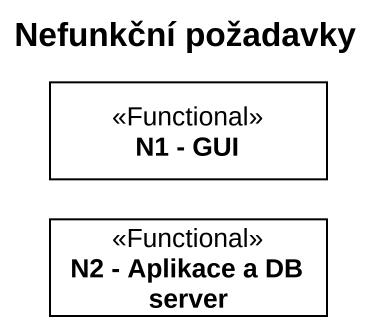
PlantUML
@startuml
title Nefunkční požadavky
hide circle
hide empty members
class "N1 - GUI" as N1_GUI <<Functional>>
class "N2 - Aplikace a DB server" as N2_Aplikace_a_DB_server <<Functional>>
@enduml
